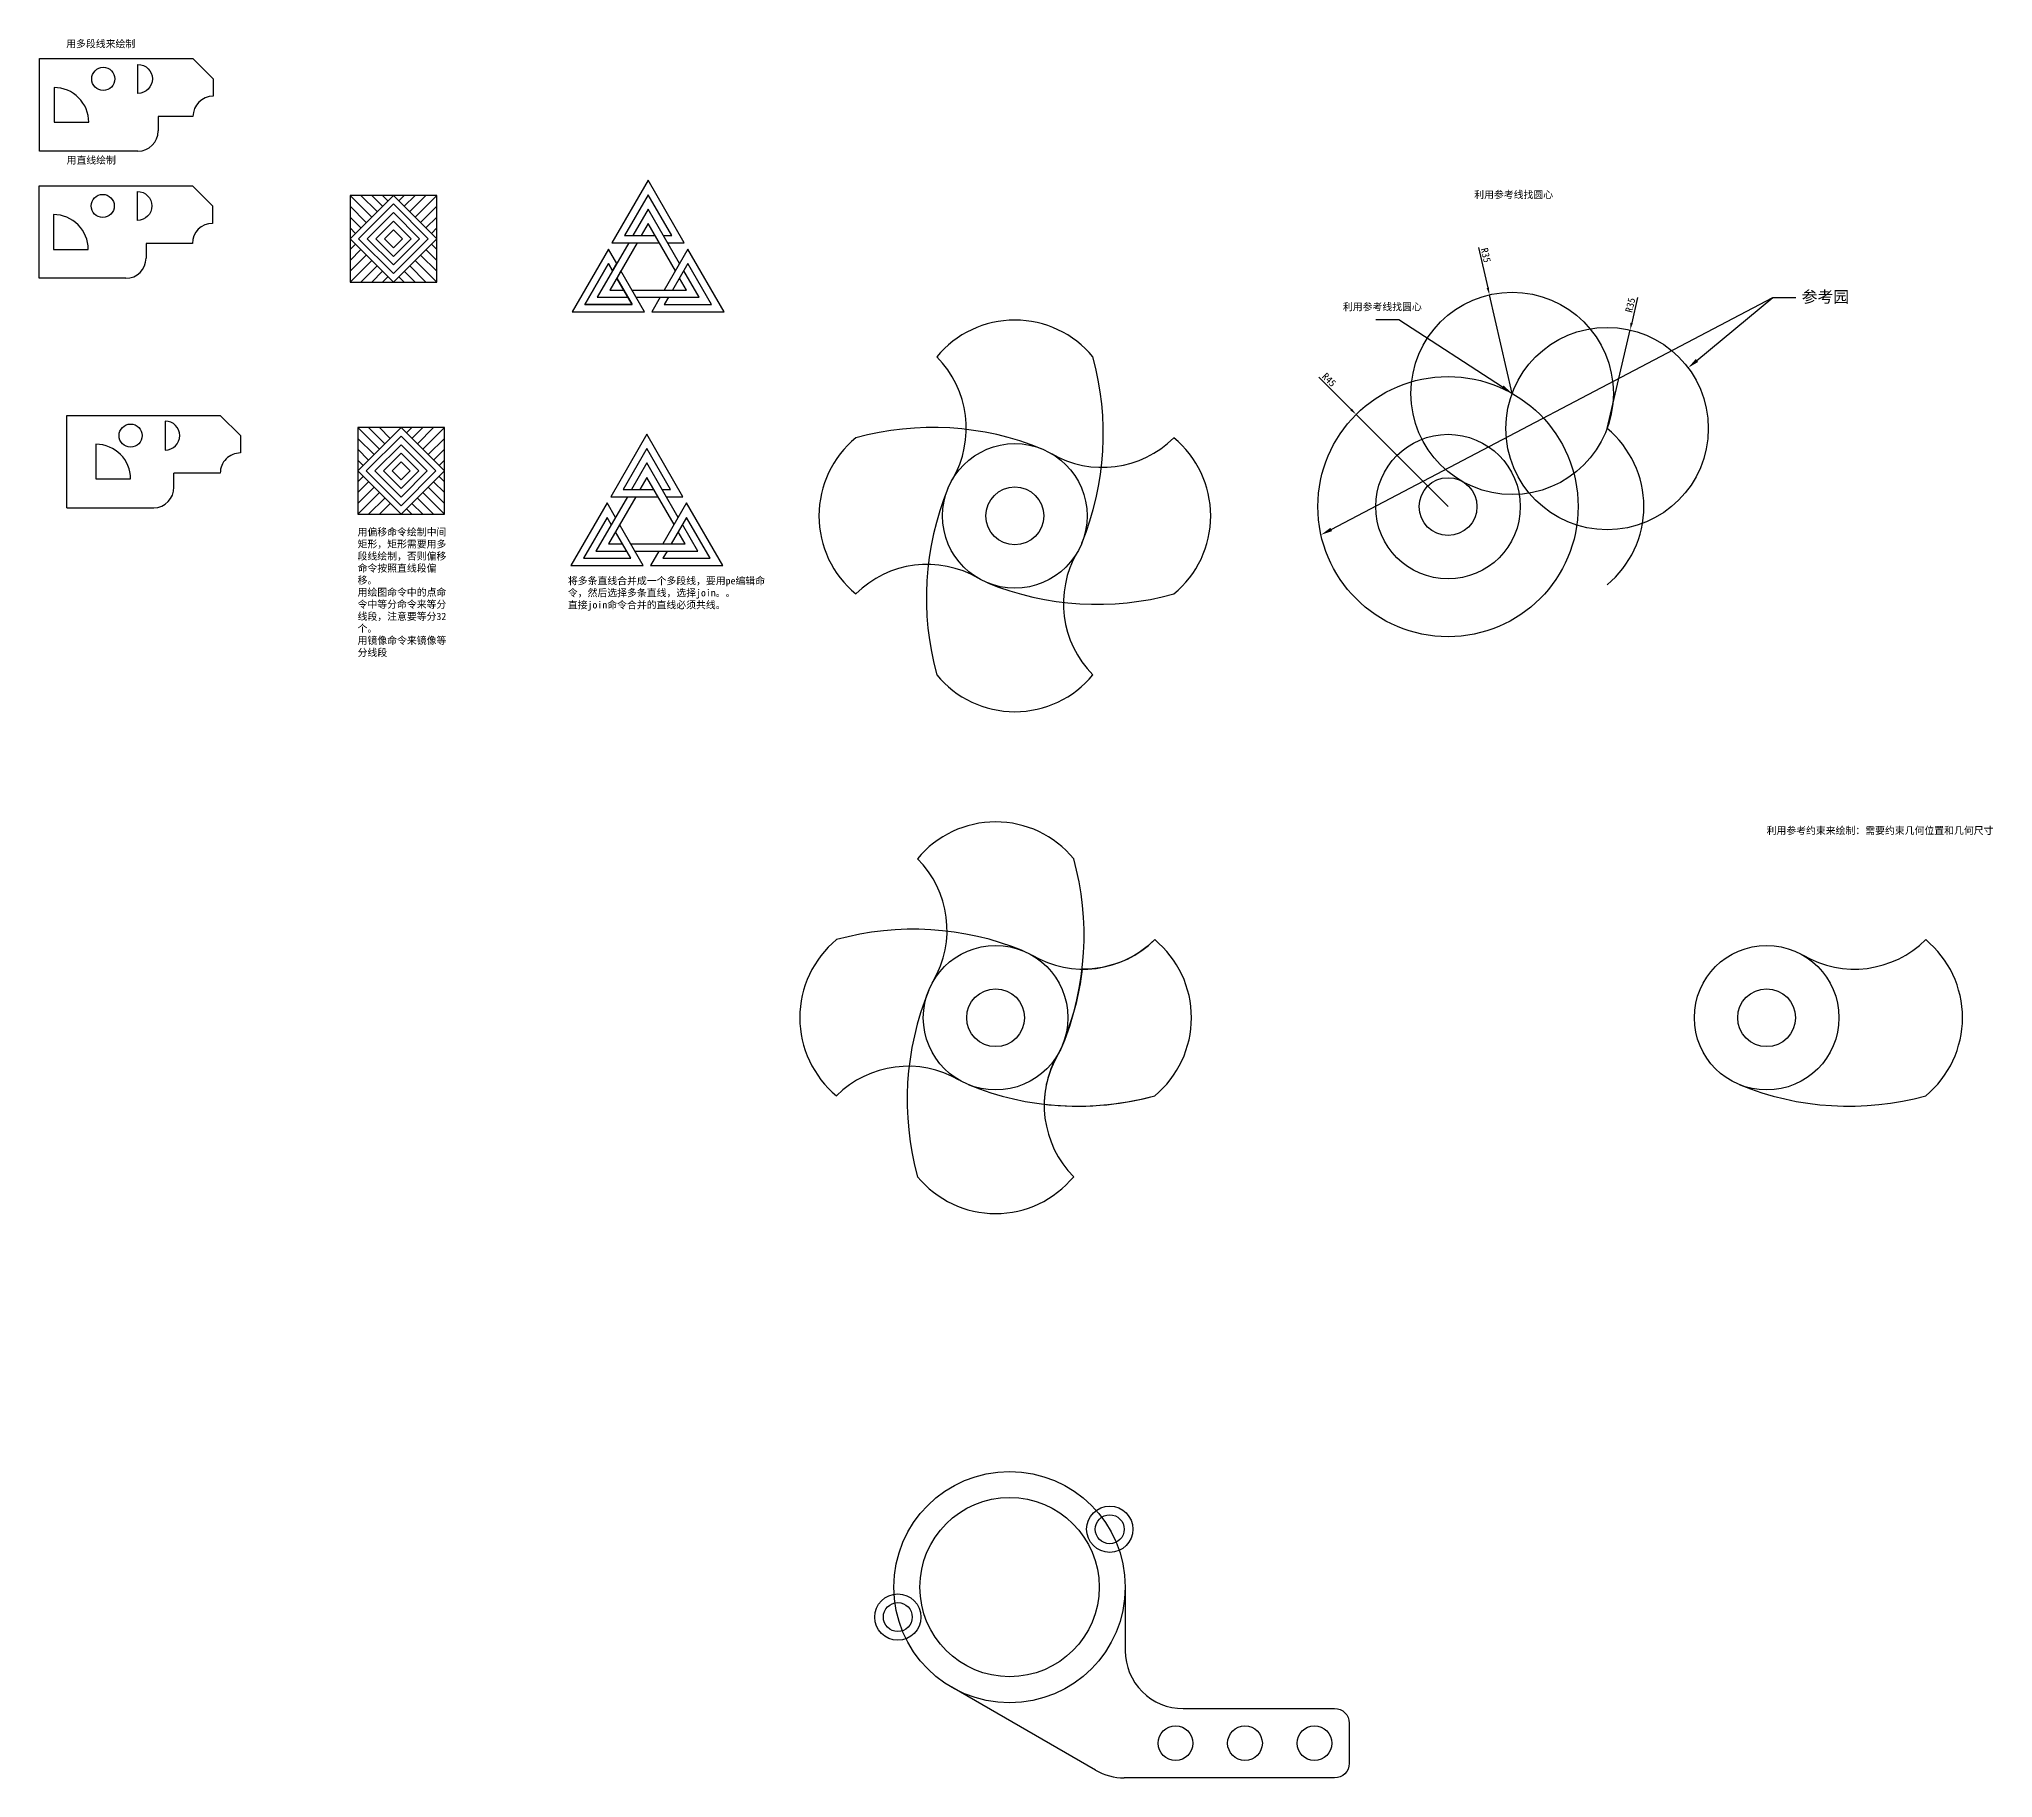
# Model space of a CAD drawing. Header units: millimetres. Extents: x 42 to 1746, y -339 to 263.
# Drawn here: x 42 to 718, y -339 to 263 of the extents above; entities that cross this region are included whole.
import ezdxf
from ezdxf import colors
from ezdxf.entities.mleader import LeaderData, LeaderLine
from ezdxf.math import Vec2, Vec3

# ---------------------------------------------------------------- set-up
doc = ezdxf.new("R2010")
doc.units = ezdxf.units.MM
doc.header["$PDMODE"] = 1
doc.styles.get("Standard").update_dxf_attribs({"font": 'SimSun.ttf'})
doc.dimstyles.new('ISO-25', dxfattribs={"dimtxt": 2.5, "dimasz": 2.5, "dimexe": 1.25, "dimexo": 0.625, "dimtad": 1, "dimtxsty": 'Standard', "dimcen": 2.5, "dimadec": 0, "dimazin": 0, "dimtfac": 1, "dimtmove": 0, "dimatfit": 3, "dimfxl": 1, "dimarcsym": 0})

# ---------------------------------------------------------------- blocks, each defined once
blk = doc.blocks.new('*D4')
at = {"color": 0, "lineweight": -2}
for p, q in [((484.62, 145.59), (495.73, 134.46)), ((529.28, 100.83), (497.49, 132.69))]:
    blk.add_line(p, q, dxfattribs=at)
at = {"color": 0}
blk.add_solid([(496.02, 134.75), (495.43, 134.17), (497.49, 132.69)], dxfattribs=at)
at = {"layer": 'Defpoints', "color": 0}
for p in [(497.49, 132.69), (529.28, 100.83)]:
    blk.add_point(p, dxfattribs=at)
at = {"color": 0, "insert": (488.15, 144.71), "char_height": 2.5, "attachment_point": 5, "rotation": 314.93474}
blk.add_mtext('R45', dxfattribs=at)
blk = doc.blocks.new('*D5')
at = {"color": 0, "lineweight": -2}
for p, q in [((594.83, 173.14), (592.78, 164.36)), ((584.28, 127.83), (592.22, 161.92))]:
    blk.add_line(p, q, dxfattribs=at)
at = {"color": 0}
blk.add_solid([(592.38, 164.45), (593.19, 164.26), (592.22, 161.92)], dxfattribs=at)
at = {"layer": 'Defpoints', "color": 0}
for p in [(592.22, 161.92), (584.28, 127.83)]:
    blk.add_point(p, dxfattribs=at)
at = {"color": 0, "insert": (592.3, 170.53), "char_height": 2.5, "attachment_point": 5, "rotation": 76.88826}
blk.add_mtext('R35', dxfattribs=at)
blk = doc.blocks.new('*D6')
at = {"color": 0, "lineweight": -2}
for p, q in [((539.83, 190.41), (543.03, 176.53)), ((551.46, 139.99), (543.59, 174.09))]:
    blk.add_line(p, q, dxfattribs=at)
at = {"color": 0}
blk.add_solid([(543.43, 176.62), (542.62, 176.44), (543.59, 174.09)], dxfattribs=at)
at = {"layer": 'Defpoints', "color": 0}
for p in [(543.59, 174.09), (551.46, 139.99)]:
    blk.add_point(p, dxfattribs=at)
at = {"color": 0, "insert": (542.35, 187.79), "char_height": 2.5, "attachment_point": 5, "rotation": 282.98983}
blk.add_mtext('R35', dxfattribs=at)

msp = doc.modelspace()

# ---------------------------------------------------------------- linework, layer by layer
for p, q in [((42.278, 223.771), (42.278, 255.771)), ((42.278, 255.771), (95.278, 255.771)), ((95.278, 255.771), (102.278, 248.771)), ((76.278, 243.771), (76.278, 248.771)), ((102.278, 248.771), (102.278, 242.771)), ((47.278, 233.771), (59.278, 233.771)), ((95.278, 235.771), (83.278, 235.771)), ((83.278, 235.771), (83.278, 230.771)), ((76.278, 223.771), (42.278, 223.771)), ((42.077, 179.813), (42.077, 211.813)), ((42.077, 211.813), (95.077, 211.813)), ((95.077, 211.813), (102.077, 204.813)), ((102.077, 204.813), (102.077, 198.813)), ((157.1, 200.976), (149.6, 208.476)), ((155.225, 199.101), (149.6, 204.726)), ((158.975, 202.851), (153.35, 208.476)), ((160.85, 204.726), (157.1, 208.476)), ((162.725, 206.601), (160.85, 208.476)), ((166.475, 206.601), (168.35, 208.476)), ((168.35, 204.726), (172.1, 208.476)), ((170.225, 202.851), (175.85, 208.476)), ((172.1, 200.976), (179.6, 208.476)), ((173.975, 199.101), (179.6, 204.726)), ((153.35, 197.226), (149.6, 200.976)), ((151.475, 195.351), (149.6, 197.226)), ((175.85, 197.226), (179.6, 200.976)), ((177.725, 195.351), (179.6, 197.226)), ((95.077, 191.813), (79.077, 191.813)), ((79.077, 191.813), (79.077, 186.813)), ((151.475, 191.601), (149.6, 189.726)), ((153.35, 189.726), (149.6, 185.976)), ((175.85, 189.726), (179.6, 185.976)), ((177.725, 191.601), (179.6, 189.726)), ((155.225, 187.851), (149.6, 182.226)), ((157.1, 185.976), (149.6, 178.476)), ((158.975, 184.101), (153.35, 178.476)), ((170.225, 184.101), (175.85, 178.476)), ((172.1, 185.976), (179.6, 178.476)), ((173.975, 187.851), (179.6, 182.226)), ((72.077, 179.813), (42.077, 179.813)), ((160.85, 182.226), (157.1, 178.476)), ((162.725, 180.351), (160.85, 178.476)), ((166.475, 180.351), (168.35, 178.476)), ((168.35, 182.226), (172.1, 178.476)), ((85.725, 130.387), (85.725, 120.387)), ((61.725, 122.387), (61.725, 110.387)), ((159.765, 120.678), (152.265, 128.178)), ((157.89, 118.803), (152.265, 124.428)), ((161.64, 122.553), (156.015, 128.178)), ((163.515, 124.428), (159.765, 128.178)), ((169.14, 126.303), (171.015, 128.178)), ((171.015, 124.428), (174.765, 128.178)), ((172.89, 122.553), (178.515, 128.178)), ((174.765, 120.678), (182.265, 128.178)), ((176.64, 118.803), (182.265, 124.428)), ((156.015, 116.928), (152.265, 120.678)), ((154.14, 115.053), (152.265, 116.928)), ((178.515, 116.928), (182.265, 120.678)), ((180.39, 115.053), (182.265, 116.928)), ((61.725, 110.387), (73.725, 110.387)), ((104.725, 112.387), (88.725, 112.387)), ((88.725, 107.599), (88.725, 112.387)), ((154.14, 111.303), (152.265, 109.428)), ((156.015, 109.428), (152.265, 105.678)), ((178.515, 109.428), (182.265, 105.678)), ((180.39, 111.303), (182.265, 109.428)), ((157.89, 107.553), (152.265, 101.928)), ((159.765, 105.678), (152.265, 98.178)), ((161.64, 103.803), (156.015, 98.178)), ((163.515, 101.928), (159.765, 98.178)), ((171.015, 101.928), (174.765, 98.178)), ((172.89, 103.803), (178.515, 98.178)), ((174.765, 105.678), (182.265, 98.178)), ((176.64, 107.553), (182.265, 101.928)), ((169.14, 100.053), (171.015, 98.178)), ((407.337, -336.213), (357.662, -307.534))]:
    msp.add_line(p, q)
for points in [[(76.278, 248.771), (76.278, 253.771, -1), (76.278, 243.771, -1)], [(59.278, 233.771, 0.4142136), (47.278, 245.771, 0.4142136)], [(111.725, 125.387), (111.725, 119.387, 0.4142136), (104.725, 112.387, 1), (104.725, 112.387)], [(51.725, 100.387), (81.725, 100.387, 0.2982156)], [(417.662, -272.893), (417.662, -294.893, 0.4142136), (437.662, -314.893), (490.071, -314.893, -0.4142136), (495.071, -319.893), (495.071, -333.893, -0.4142136), (490.071, -338.893), (417.337, -338.893)]]:
    msp.add_lwpolyline(points, format="xyb")
for points in [[(47.278, 245.771), (47.278, 233.771)], [(259.41, 192.066), (265.184, 192.066), (252.684, 213.717), (240.184, 192.066), (256.524, 192.066)], [(164.6, 208.476), (149.6, 193.476), (164.6, 178.476), (179.6, 193.476), (164.6, 208.476)], [(257.967, 194.566), (260.854, 194.566), (252.684, 208.717), (244.514, 194.566), (255.08, 194.566)], [(263.547, 184.901), (252.684, 203.717), (247.401, 194.566)], [(262.104, 182.401), (252.684, 198.717), (250.287, 194.566)], [(241.821, 184.901), (238.934, 189.901), (226.434, 168.251), (251.434, 168.251), (243.264, 182.401)], [(245.957, 192.066), (235.094, 173.251), (245.66, 173.251)], [(248.844, 192.066), (239.424, 175.751), (244.217, 175.751)], [(256.821, 173.251), (253.934, 168.251), (278.934, 168.251), (266.434, 189.901), (258.264, 175.751)], [(240.377, 182.401), (238.934, 184.901), (230.764, 170.751), (247.104, 170.751), (241.821, 179.901)], [(259.707, 173.251), (258.264, 170.751), (274.604, 170.751), (266.434, 184.901), (261.151, 175.751)], [(247.104, 175.751), (265.943, 175.751), (263.547, 179.901)], [(248.547, 173.251), (270.274, 173.251), (264.99, 182.401)], [(51.725, 100.387), (51.725, 132.387), (104.725, 132.387), (111.725, 125.387), (111.725, 125.387), (111.725, 125.387), (111.725, 125.387)], [(167.265, 128.178), (152.265, 113.178), (167.265, 98.178), (182.265, 113.178), (167.265, 128.178)], [(258.959, 104.268), (264.732, 104.268), (252.232, 125.919), (239.732, 104.268), (256.072, 104.268)], [(257.516, 106.768), (260.402, 106.768), (252.232, 120.919), (244.063, 106.768), (254.629, 106.768)], [(263.096, 97.103), (252.232, 115.919), (246.949, 106.768)], [(261.652, 94.603), (252.232, 110.919), (249.836, 106.768)], [(241.369, 97.103), (238.482, 102.103), (225.982, 80.452), (250.982, 80.452), (242.813, 94.603)], [(245.506, 104.268), (234.643, 85.452), (245.209, 85.452)], [(248.393, 104.268), (238.973, 87.952), (243.766, 87.952)], [(256.369, 85.452), (253.482, 80.452), (278.482, 80.452), (265.982, 102.103), (257.813, 87.952)], [(239.926, 94.603), (238.482, 97.103), (230.313, 82.952), (246.652, 82.952), (241.369, 92.103)], [(248.096, 85.452), (269.822, 85.452), (264.539, 94.603)], [(259.256, 85.452), (257.813, 82.952), (274.152, 82.952), (265.982, 97.103), (260.699, 87.952)], [(246.652, 87.952), (265.492, 87.952), (263.096, 92.103)]]:
    msp.add_lwpolyline(points)
for points in [[(76.077, 204.813), (76.077, 209.813, -1), (76.077, 199.813)], [(47.077, 189.813), (59.077, 189.813, 0.4142136), (47.077, 201.813)], [(427.839, -48.944, -0.2012684), (402.756, -59.151, -0.0681388), (395.974, -85.419, -0.035147), (394.419, -88.566, 0.1303531), (389.632, -105.86, 0.0966911), (427.839, -102.944, 0.4714423)]]:
    msp.add_lwpolyline(points, format="xyb", close=True)
for points in [[(149.6, 178.476), (179.6, 178.476), (179.6, 208.476), (149.6, 208.476)], [(164.6, 205.506), (152.57, 193.476), (164.6, 181.446), (176.631, 193.476)], [(164.6, 202.537), (155.54, 193.476), (164.6, 184.416), (173.661, 193.476)], [(164.6, 199.567), (158.51, 193.476), (164.6, 187.386), (170.691, 193.476)], [(164.6, 196.597), (161.48, 193.476), (164.6, 190.356), (167.721, 193.476)], [(238.934, 184.901), (240.377, 182.401), (241.821, 184.901), (238.934, 189.901), (226.434, 168.251), (251.434, 168.251), (243.264, 182.401), (241.821, 179.901), (247.104, 170.751), (230.764, 170.751)], [(152.265, 98.178), (182.265, 98.178), (182.265, 128.178), (152.265, 128.178)], [(167.265, 125.208), (155.235, 113.178), (167.265, 101.148), (179.295, 113.178)], [(167.265, 122.238), (158.205, 113.178), (167.265, 104.118), (176.326, 113.178)], [(167.265, 119.268), (161.175, 113.178), (167.265, 107.088), (173.356, 113.178)], [(167.265, 116.299), (164.145, 113.178), (167.265, 110.057), (170.386, 113.178)]]:
    msp.add_lwpolyline(points, close=True)
for centre, radius in [((64.278, 248.771), 4), ((64.077, 204.813), 4), ((551.456, 139.989), 35), ((584.277, 127.834), 35), ((529.277, 100.834), 45), ((73.725, 125.387), 4), ((379.484, 97.62), 25), ((379.484, 97.62), 25), ((379.484, 97.62), 25), ((379.484, 97.62), 25), ((529.277, 100.834), 25), ((529.277, 100.834), 10), ((379.484, 97.62), 10), ((379.484, 97.62), 10), ((379.484, 97.62), 10), ((379.484, 97.62), 10), ((372.839, -75.944), 25), ((639.449, -75.944), 25), ((372.839, -75.944), 10), ((639.449, -75.944), 10), ((377.662, -272.893), 40), ((377.662, -272.893), 31), ((412.303, -252.893), 8), ((412.303, -252.893), 5), ((339.025, -283.246), 8), ((339.025, -283.246), 5), ((435.071, -326.893), 6), ((459.071, -326.893), 6), ((483.071, -326.893), 6)]:
    msp.add_circle(centre, radius)
for centre, radius, start, end in [((102.278, 235.771), 7, 90, 180), ((76.278, 230.771), 7, 270, 0), ((102.077, 191.813), 7, 90, 180), ((72.077, 186.813), 7, 270, 0), ((379.484, 130.349), 35, 39.517653, 140.482347), ((327.693, 127.914), 35, 329.675797, 44.902211), ((310.08, 126.046), 100, 337.72758, 15.411043), ((85.725, 125.387), 5, 270, 90), ((61.725, 110.387), 12, 0, 90), ((346.755, 97.62), 35, 129.517653, 230.482347), ((351.058, 28.216), 100, 67.72758, 105.411043), ((409.778, 149.411), 35, 239.675797, 314.902211), ((412.213, 97.62), 35, 309.517653, 50.482347), ((562.006, 100.834), 35, 309.517653, 50.482347), ((81.619, 107.493), 7.107, 270.853361, 0.853361), ((448.888, 69.194), 100, 157.72758, 195.411043), ((431.275, 67.326), 35, 149.675797, 224.902211), ((349.19, 45.829), 35, 59.675797, 134.902211), ((407.91, 167.024), 100, 247.72758, 285.411043), ((379.484, 64.891), 35, 219.517653, 320.482347), ((372.839, -43.215), 35, 39.517653, 140.482347), ((321.049, -45.65), 35, 329.675797, 44.902211), ((303.435, -47.518), 100, 337.72758, 15.411043), ((344.414, -145.348), 100, 67.72758, 105.411043), ((340.111, -75.944), 35, 129.517653, 230.482347), ((403.133, -24.153), 35, 239.675797, 314.902211), ((405.568, -75.944), 35, 309.517653, 50.482347), ((669.742, -24.153), 35, 239.675797, 314.902211), ((672.178, -75.944), 35, 309.517653, 50.482347), ((442.244, -104.369), 100, 157.72758, 195.411043), ((342.546, -127.735), 35, 59.675797, 134.902211), ((424.63, -106.237), 35, 149.675797, 224.902211), ((401.265, -6.539), 100, 247.72758, 285.411043), ((667.875, -6.539), 100, 247.72758, 285.411043), ((372.839, -108.673), 35, 219.517653, 320.482347), ((417.337, -318.893), 20, 240, 270)]:
    msp.add_arc(centre, radius, start, end)
for p in [(158.975, 202.851), (160.85, 204.726), (162.725, 206.601), (166.475, 206.601), (168.35, 204.726), (170.225, 202.851), (153.35, 197.226), (155.225, 199.101), (157.1, 200.976), (172.1, 200.976), (173.975, 199.101), (175.85, 197.226), (149.6, 193.476), (151.475, 195.351), (151.475, 191.601), (153.35, 189.726), (175.85, 189.726), (177.725, 195.351), (177.725, 191.601), (179.6, 193.476), (155.225, 187.851), (157.1, 185.976), (158.975, 184.101), (170.225, 184.101), (172.1, 185.976), (173.975, 187.851), (160.85, 182.226), (162.725, 180.351), (164.6, 178.476), (166.475, 180.351), (168.35, 182.226), (352.484, 152.62), (406.484, 152.62), (161.64, 122.553), (161.64, 122.553), (161.64, 122.553), (161.64, 122.553), (163.515, 124.428), (163.515, 124.428), (163.515, 124.428), (163.515, 124.428), (165.39, 126.303), (165.39, 126.303), (167.265, 128.178), (169.14, 126.303), (169.14, 126.303), (171.015, 124.428), (171.015, 124.428), (172.89, 122.553), (172.89, 122.553), (324.484, 124.62), (434.484, 124.62), (584.277, 127.834), (584.277, 127.834), (154.14, 115.053), (154.14, 115.053), (156.015, 116.928), (156.015, 116.928), (156.015, 116.928), (156.015, 116.928), (157.89, 118.803), (157.89, 118.803), (157.89, 118.803), (157.89, 118.803), (159.765, 120.678), (159.765, 120.678), (159.765, 120.678), (159.765, 120.678), (174.765, 120.678), (174.765, 120.678), (176.64, 118.803), (176.64, 118.803), (178.515, 116.928), (178.515, 116.928), (180.39, 115.053), (152.265, 113.178), (152.265, 113.178), (154.14, 111.303), (154.14, 111.303), (156.015, 109.428), (156.015, 109.428), (178.515, 109.428), (180.39, 111.303), (182.265, 113.178), (157.89, 107.553), (157.89, 107.553), (159.765, 105.678), (159.765, 105.678), (161.64, 103.803), (161.64, 103.803), (163.515, 101.928), (163.515, 101.928), (171.015, 101.928), (172.89, 103.803), (174.765, 105.678), (176.64, 107.553), (165.39, 100.053), (167.265, 98.178), (169.14, 100.053), (324.484, 70.62), (434.484, 70.62), (584.277, 73.834), (352.484, 42.62), (406.484, 42.62), (427.839, -48.944), (694.449, -48.944), (427.839, -102.944), (694.449, -102.944)]:
    msp.add_point(p)

# ---------------------------------------------------------------- texts
for s, p in [('用多段线来绘制', (51.456, 259.662)), ('用直线绘制', (51.589, 219.417)), ('利用参考线找圆心', (538.339, 207.469)), ('利用参考线找圆心', (492.934, 168.687)), ('利用参考约束来绘制：需要约束几何位置和几何尺寸', (639.44, -12.457))]:
    msp.add_text(s, height=2.5).set_placement(p)
at = {"char_height": 2.5, "attachment_point": 1}
for s, width, insert in [('用偏移命令绘制中间矩形，矩形需要用多段线绘制，否则偏移命令按照直线段偏移。\\P用绘图命令中的点命令中等分命令来等分线段，注意要等分32个。\\P用镜像命令来镜像等分线段', 32.65745, (152.211, 93.292)), ('将多条直线合并成一个多段线，要用pe编辑命令，然后选择多条直线，选择join。。\\P直接join命令合并的直线必须共线。', 73.14107, (224.922, 76.433))]:
    msp.add_mtext_dynamic_manual_height_columns(s, width=width, gutter_width=12.5, heights=[0], dxfattribs=dict(at, insert=insert))

# ---------------------------------------------------------------- dimensions: what is measured, and where the dimension line sits
for center, mpoint, picture, middle in [((551.456, 139.989), (543.588, 174.094), '*D6', (540.526, 187.367)), ((584.277, 127.834), (592.217, 161.922), '*D5', (594.122, 170.101)), ((529.277, 100.834), (497.494, 132.69), '*D4', (486.821, 143.387))]:
    dim = msp.add_radius_dim(center=center, mpoint=mpoint, dimstyle='ISO-25')
    dim.commit()
    dim.dimension.update_dxf_attribs({"geometry": picture, "text_midpoint": middle, "dimtype": 164})

# ---------------------------------------------------------------- leaders
ml = msp.add_multileader_mtext('Standard')
ml.set_content('参考园', color=256)
ml.set_leader_properties()
ml.build(insert=Vec2(0, 0))
ctx = ml.context
ctx.base_point, ctx.plane_origin = Vec3(649.56, 173.111), Vec3(612.283, 148.826)
notes = []
notes.append((ctx, [(0, (1, 1, 0), (641.56, 173.111), (1, 0), 8, [(0, [(612.283, 148.826)], 0, [])])]))
ctx.mtext.insert, ctx.mtext.flow_direction = Vec3(651.56, 175.4), 5
ml = msp.add_multileader_mtext('Standard')
ml.set_content('', color=256)
ml.set_leader_properties()
ml.build(insert=Vec2(0, 0))
ctx = ml.context
ctx.base_point, ctx.plane_origin = Vec3(649.56, 173.111), Vec3(485.352, 91.058)
notes.append((ctx, [(0, (1, 1, 0), (641.56, 173.111), (1, 0), 8, [(0, [(485.352, 91.058)], 0, [])])]))
ctx.mtext.insert, ctx.mtext.flow_direction = Vec3(651.56, 175.111), 5
ml = msp.add_multileader_mtext('Standard')
ml.set_content('', color=256)
ml.set_leader_properties()
ml.build(insert=Vec2(0, 0))
ctx = ml.context
ctx.base_point, ctx.plane_origin = Vec3(500.314, 165.381), Vec3(551.456, 139.989)
ctx.text_align_type = 2
notes.append((ctx, [(0, (1, 1, 0), (512.314, 165.381), (-1, 0), 8, [(0, [(551.456, 139.989)], 0, [])])]))
ctx.mtext.insert, ctx.mtext.alignment, ctx.mtext.flow_direction = Vec3(502.314, 167.381), 3, 5
for ctx, leaders in notes:
    for number, flags, end, landing, length, lines in leaders:
        leader = LeaderData()
        leader.index, (leader.has_last_leader_line, leader.has_dogleg_vector, leader.attachment_direction) = number, flags
        leader.last_leader_point, leader.dogleg_vector, leader.dogleg_length = Vec3(end), Vec3(landing), length
        for number, points, colour, breaks in lines:
            line = LeaderLine()
            line.index, line.vertices, line.color, line.breaks = number, Vec3.list(points), colors.encode_raw_color(colour), breaks
            leader.lines.append(line)
        ctx.leaders.append(leader)

doc.saveas('drawing.dxf')
